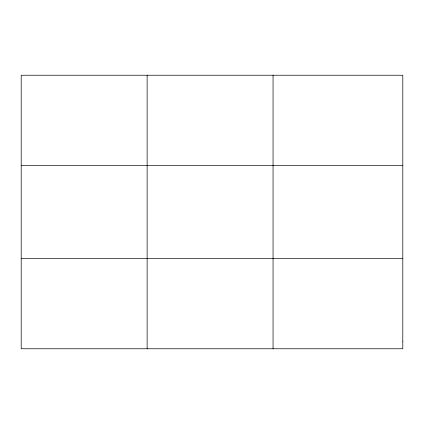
<?xml version="1.0" encoding="UTF-8"?>
<svg xmlns="http://www.w3.org/2000/svg" width="424" height="424" viewBox="0 0 424 424"><rect width="100%" height="100%" fill="white"/><g stroke="black" fill="none" stroke-linecap="round" stroke-linejoin="round"><path stroke-width="0.64" d="M147.128 75.228L147.128 348.772M273.056 75.228L273.056 348.772M21.2 165.498L402.8 165.498M21.2 258.502L402.8 258.502M402.8 341.251L402.8 348.772L21.2 348.772L21.2 75.228L402.8 75.228L402.8 341.251"/></g></svg>
